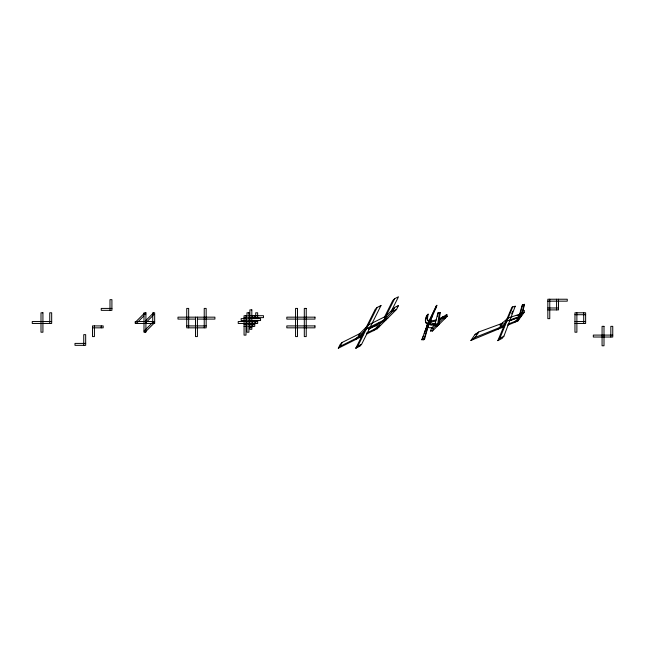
<?xml version="1.0" encoding="UTF-8"?>
<svg xmlns="http://www.w3.org/2000/svg" width="645" height="645" viewBox="0 0 645 645"><rect width="100%" height="100%" fill="white"/><g stroke="black" fill="none" stroke-linecap="round" stroke-linejoin="round"><path stroke-width="0.97" d="M437.649 325.185L437.649 325.854L436.512 326.322M434.843 324.806L437.697 323.879L437.649 325.854L436.093 326.443M427.038 317.122L427.143 319.009L428.264 321.226A2.798 1.983 0 0 0 429.61 321.887L430.812 322.008L430.175 324.58M437.665 324.5L438.898 315.929L439.559 313.26L440.333 312.494L437.899 313.002L434.738 325.499M427.127 316.364L427.49 314.663C425.232 317.026 423.838 323.508 428.183 324.564M432.585 327.579L429.094 327.733A2.798 1.983 0 0 1 427.756 327.071L426.974 325.854L427.482 324.677L421.822 339.754L423.749 339.754L424.644 338.851L427.982 326.846M507.825 325.161L517.814 321.017L524.079 312.527L524.514 310.567L522.668 311.116L519.483 314.825M440.333 312.494L439.237 318.928L439.14 324.354L437.915 324.919M423.749 339.754L428.078 326.08M522.91 310.946L524.514 304.335L522.168 305.109L518.782 317.372M514.871 322.234L522.168 313.147L522.668 311.116M521.603 314.679L521.152 316.493L509.26 320.887M522.732 310.148L523.853 305.617M435.214 324.435L431.473 328.176L430.57 331.006L432.497 331.006L433.134 328.442L446.904 314.663L442.615 317.034L438.721 320.928M437.375 316.195L437.608 315.292M436.205 307.875L436.907 305.246L427.998 323.5M519.16 317.977L518.644 319.888L507.897 324.233M519.483 316.493L522.668 304.714M422.717 338.19L421.822 339.754M517.814 321.017L518.435 318.759M437.858 314.373L438.415 312.494M422.983 337.254L423.265 336.303M424.216 333.36L425.305 330.272M503.914 336.174L515.218 306.23L511.904 307.246L497.835 340.665L502.213 338.319L503.914 336.174L499.827 338.319L497.835 340.665M425.7 329.208L428.562 322.339M428.127 325.959L427.716 327.039L426.974 325.854L428.385 322.516L429.127 323.701A2.798 1.983 0 0 0 430.513 324.395L435.835 323.734M429.175 323.572L435.786 308.286L436.238 305.915L429.473 320.017L426.974 325.854L427.312 326.185M511.654 313.873L512.694 311.188M428.506 324.991L431.586 321.242L429.667 321.242L431.586 321.242M428.554 324.862L432.553 315.534M499.827 338.319L512.807 306.722M427.957 323.54L428.449 322.379L428.949 323.879L427.716 327.039L428.038 326.717M427.417 324.814L428.465 322.436C429.215 326.83 434.94 324.991 437.697 323.879M499.827 327.483L501.641 323.564M362.03 336.359L338.311 348.219L340.229 344.374L342.156 342.447L359.942 333.554M338.311 348.219L340.229 346.292L342.156 342.447M356.572 337.932L355.806 339.472L366.473 328.797L387.822 318.122M357.725 337.545L359.652 333.699M361.579 335.626L362.345 334.086M355.806 348.219L375.221 309.374L377.148 307.455L380.993 305.528L361.579 344.374L359.652 346.292L355.806 348.219L357.725 346.292L377.148 307.455M359.652 346.292L360.539 344.519M366.473 334.134L377.148 328.797L377.922 327.257M379.841 325.338L379.075 326.878L366.618 333.102M384.267 317.525L392.716 300.626L394.643 298.708L398.489 296.781L390.935 311.898M383.969 320.049L394.643 298.708M373.302 330.724L392.716 311.301L394.643 307.455L398.489 305.528L396.57 309.374L377.148 328.797M478.743 331.981L475.059 334.449L470.906 340.463L475.059 337.48L478.743 331.981L502.713 323.169M143.835 315.953L136.434 323.355L135.345 322.266L144.093 313.518L145.181 314.607L145.81 313.986M145.391 320.968L153.47 312.898M145.181 323.355L153.26 315.284M153.47 321.645L144.093 331.014L145.181 332.102L154.558 322.734M379.712 306.81L380.993 305.528M359.152 334.199L368.4 324.951L386.186 316.058M359.652 337.545L363.208 333.989M369.045 328.16L370.327 326.878M375.938 326.16L379.494 322.605M384.476 317.622L394.643 307.455M397.07 306.956L398.489 305.528M428.748 322.153L429.296 321.605M427.433 325.394L428.038 324.79M429.86 324.895L430.433 324.314M430.57 331.006L431.239 330.337M432.497 331.006L447.582 315.921L445.945 316.889M502.213 327.483L505.067 324.725M497.835 329.297L506.938 321.017L521.757 315.671M524.079 304.714L524.514 304.335M499.827 325.104L508.171 318.001L520.434 313.962M514.42 306.722L515.218 306.23M445.356 315.55L446.904 314.663M443.945 318.888L445.493 318.009M444.953 316.622L439.495 319.412M443.873 316.364L439.793 318.445M392.716 311.301L396.57 309.374M368.996 328.499L385.895 320.049M368.545 329.248L377.438 324.806M340.229 346.292L363.062 334.876M357.725 346.292L361.579 344.374M437.455 325.08L439.14 324.354L439.06 322.516M470.906 340.463L504.197 326.668M475.059 337.48L504.309 325.677M475.059 334.449L477.856 333.392M509.131 320.807L516.613 318.058M436.278 319.96L429.667 321.242M434.867 323.298L429.53 324.637M517.129 315.623L519.902 314.687M522.168 313.147L524.079 312.527M435.044 321.194L431.602 321.976L429.151 321.75M423.193 339.028L424.644 338.851M547.839 301.159L567.261 301.159L567.261 299.232L547.839 299.232L547.839 318.654L549.766 318.654L549.766 299.232M547.839 307.979L558.514 307.979M111.916 308.415L101.241 308.415L101.241 310.342L111.916 310.342L111.916 299.667L109.989 299.667L109.989 310.342M547.839 309.906L558.514 309.906L558.514 299.232M574.961 314.712L585.628 314.712M246.979 315.703L244.068 315.703L244.068 335.126L245.987 335.126L245.987 315.703M248.914 315.703L263.483 315.703L263.483 317.63L248.914 317.63M244.068 317.63L246.979 317.63M246.971 318.622L241.149 318.622L241.149 320.549L246.971 320.549M248.914 318.622L260.572 318.622L260.572 320.549L248.914 320.549M195.467 319.09L177.988 319.09L177.988 317.163L214.906 317.163L214.906 319.09L197.426 319.09M51.673 321.541L32.25 321.541L32.25 323.459L51.673 323.459L51.673 312.793L49.746 312.793L49.746 323.459M154.663 321.541L135.24 321.541L135.24 323.459L154.663 323.459L154.663 312.793L152.736 312.793L152.736 323.459M257.653 321.541L238.231 321.541L238.231 323.459L257.653 323.459L257.653 320.549M574.961 321.541L585.628 321.541M574.961 323.459L585.628 323.459L585.628 312.793L574.961 312.793L574.961 332.207L576.88 332.207L576.88 312.793M244.068 324.451L246.979 324.451M248.914 324.451L254.735 324.451M186.736 325.91L206.158 325.91M244.068 326.378L246.979 326.378M248.914 326.378L254.735 326.378L254.735 320.557M249.897 327.37L251.824 327.37M92.493 327.837L103.168 327.837L103.168 325.91L92.493 325.91L92.493 336.585L94.42 336.585L94.42 325.91M612.75 335.094L593.327 335.094L593.327 337.021L612.75 337.021L612.75 326.346L610.823 326.346L610.823 337.021M85.672 343.406L74.997 343.406L74.997 345.333L85.672 345.333L85.672 334.658L83.745 334.658L83.745 345.333M437.899 313.002L439.559 313.26M431.473 328.176L433.134 328.442M429.062 321.097L427.304 319.517L428.159 313.994C426.885 316.469 424.297 320.323 426.297 323.121A2.806 1.983 0 0 0 427.119 323.629M428.07 326.757L428.546 326.942M152.841 313.518L153.929 314.607M152.841 322.266L153.929 323.355M429.167 323.734L428.385 322.516M583.709 312.793L583.709 323.459M556.587 299.232L556.587 309.906M257.653 318.614L257.653 312.793L255.726 312.793L255.726 318.614M255.726 320.549L255.726 323.459M254.735 315.703L254.735 318.614M252.816 315.703L252.816 318.614M252.816 320.557L252.816 326.378M204.231 327.837L204.231 308.415L206.158 308.415L206.158 327.837L186.736 327.837L186.736 308.415L188.662 308.415L188.662 327.837M197.41 317.163L197.41 336.585L195.483 336.585L195.483 317.163M101.241 325.91L101.241 327.837M297.482 308.415L295.563 308.415L295.563 336.585L297.482 336.585L297.482 308.415M306.23 308.415L304.311 308.415L304.311 336.585L306.23 336.585L306.23 308.415M251.824 309.874L249.897 309.874L249.897 329.297L251.824 329.297L251.824 309.874M42.925 312.793L40.998 312.793L40.998 332.207L42.925 332.207L42.925 312.793M145.915 312.793L143.988 312.793L143.988 332.207L145.915 332.207L145.915 312.793M248.906 312.793L246.979 312.793L246.979 332.207L248.906 332.207L248.906 312.793M314.978 317.163L286.815 317.163L286.815 319.09L314.978 319.09L314.978 317.163M314.978 325.91L286.815 325.91L286.815 327.837L314.978 327.837L314.978 325.91M604.002 326.346L602.075 326.346L602.075 345.768L604.002 345.768L604.002 326.346"/></g></svg>
